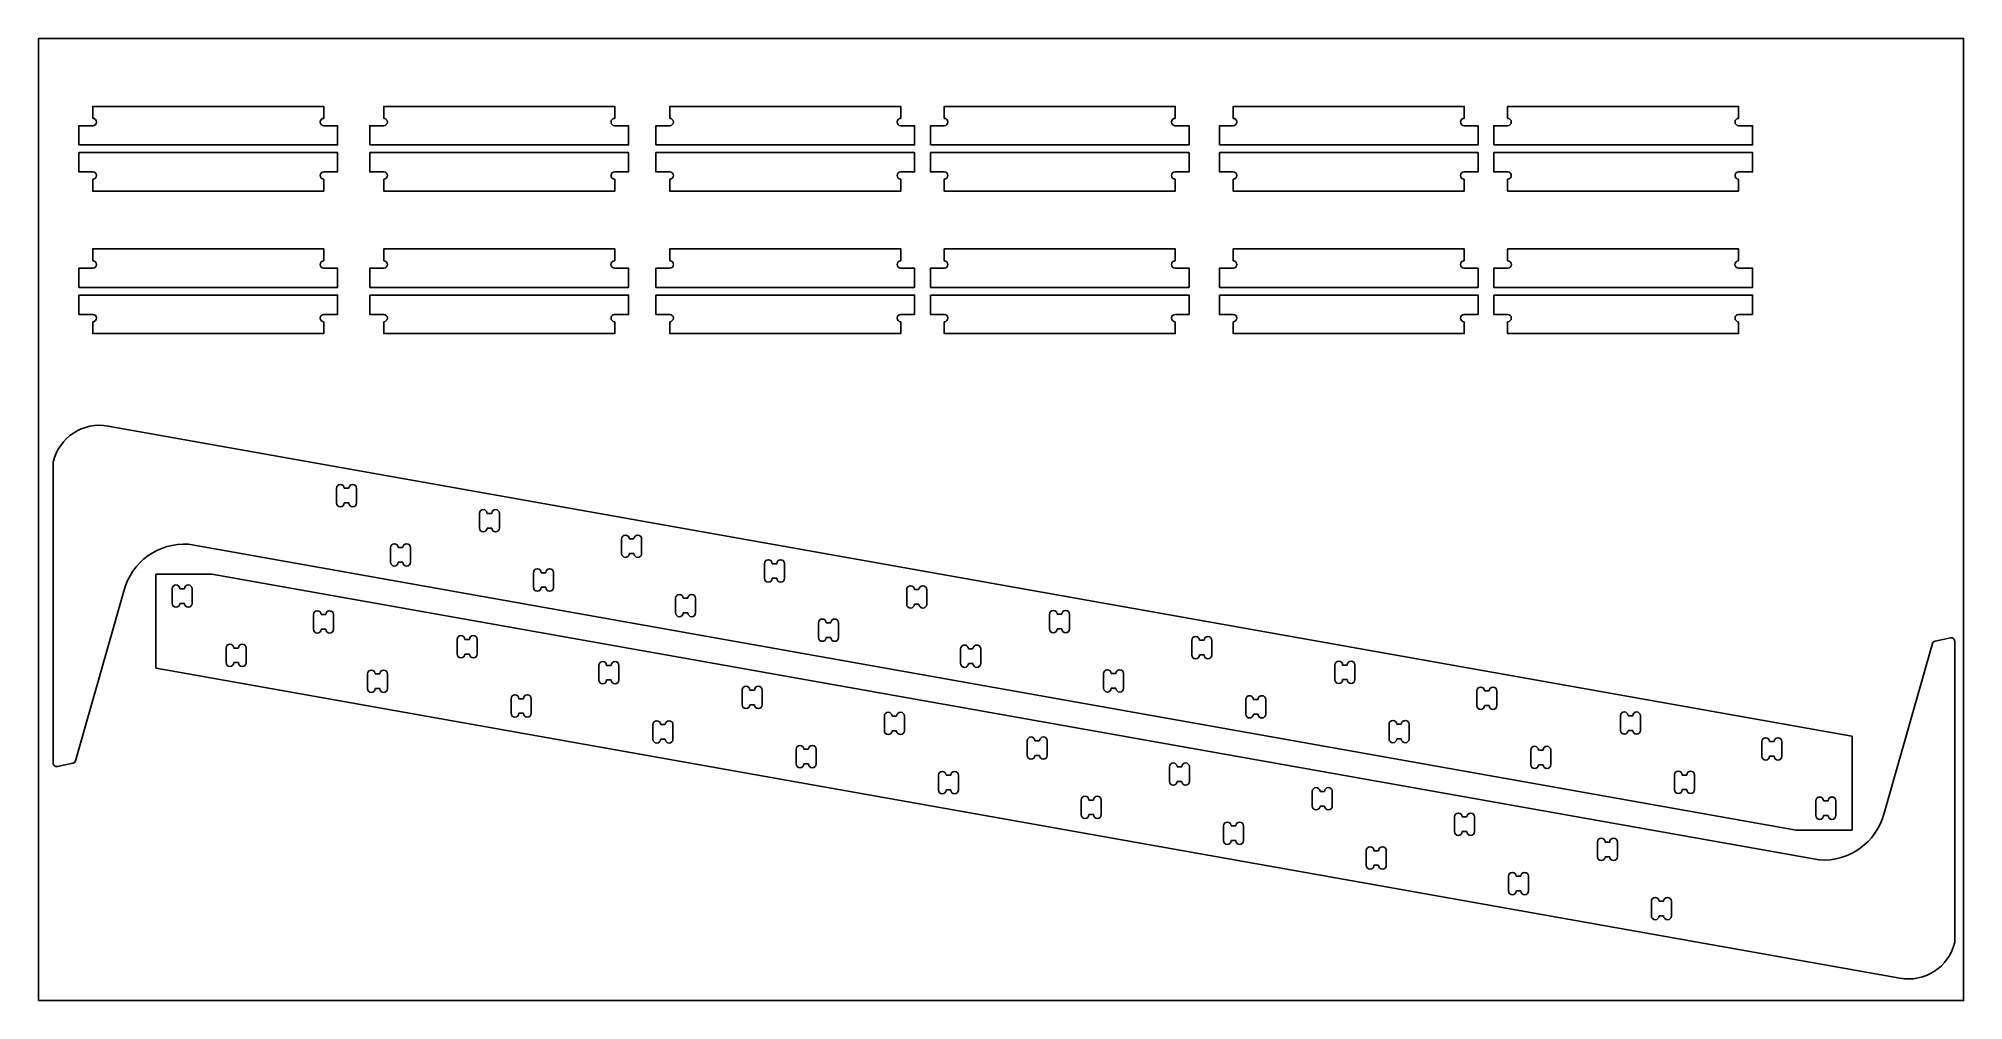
# Model space of a CAD drawing. Header units: millimetres. Extents: x 0 to 2500, y 0 to 1250.
import ezdxf

# ---------------------------------------------------------------- set-up
doc = ezdxf.new("R2010")
doc.units = ezdxf.units.MM
doc.header["$LTSCALE"] = 508
doc.header["$MEASUREMENT"] = 0
for name, color, linetype in [('0_BOARD_18mm_birch ply', 7, 'Continuous'), ('1_9.53mmTool_18mmDeep_Outside', 35, 'Continuous'), ('2_9.53mmTool_18mmDeep_Inside', 21, 'Continuous'), ('4_9.53mmTool_18mmDeep_Hole', 21, 'Continuous')]:
    doc.layers.add(name, color=color, linetype=linetype)

# ---------------------------------------------------------------- blocks, each defined once
blk = doc.blocks.new('cicciotto')
at = {"layer": '2_9.53mmTool_18mmDeep_Inside', "flags": 128}
blk.add_lwpolyline([(5559.2, 2056.4), (5578.2, 2056.4)], dxfattribs=at)
at = {"layer": '2_9.53mmTool_18mmDeep_Inside'}
for centre, start, end in [((5559.2, 2077.4), 90, 270), ((5578.2, 2077.4), 270, 90), ((5559.2, 2061.4), 90, 270), ((5578.2, 2061.4), 270, 90)]:
    blk.add_arc(centre, 5, start, end, dxfattribs=at)
at = {"layer": '4_9.53mmTool_18mmDeep_Hole'}
for points in [[(5578.2, 2082.4), (5559.2, 2082.4)], [(5559.2, 2066.4), (5559.2, 2072.4)], [(5578.2, 2066.4), (5578.2, 2072.4)]]:
    blk.add_lwpolyline(points, dxfattribs=at)
blk = doc.blocks.new('libreriaintermedia')
at = {"layer": '1_9.53mmTool_18mmDeep_Outside'}
blk.add_lwpolyline([(7695, 3881.9), (7695, 3954.2), (7694.5, 3954.7), (7573.5, 3954.7), (7572.9, 3954.2), (7170.1, 1689.8, 0.403635), (7216.9, 1618.3), (7607.8, 1618.3, 0.474506), (7612.2, 1623.7), (7608, 1643.9, 0.279957), (7604.9, 1647.3), (7384.4, 1710.1, -0.361364), (7323.6, 1794.2), (7695, 3881.9)], format="xyb", dxfattribs=at)
for p in [(2097.8, 1851), (2020.8, 1780.9), (2064.2, 1667.4), (1987.2, 1597.2), (2031.9, 1480.8), (1955, 1410.7), (1998.3, 1296.7), (1921.3, 1226.5), (1966.1, 1110.6), (1889.2, 1040.5), (1932.4, 926), (1855.4, 855.8), (1900.3, 740.4), (1823.3, 670.3), (1866.5, 555.8), (1789.6, 485.6), (1834.5, 370.2), (1757.5, 300.1), (1801.3, 185.6), (1724.3, 115.4), (1768.7, 0), (1691.7, -70.1)]:
    blk.add_blockref('cicciotto', p, dxfattribs=at)

msp = doc.modelspace()

# ---------------------------------------------------------------- linework, layer by layer
at = {"layer": '0_BOARD_18mm_birch ply', "flags": 128}
for points in [[(0, 0), (2500, 0), (2500, 1250), (0, 1250), (0, 0)], [(0, 0), (25, 0)], [(0, 0), (2500, 0)]]:
    msp.add_lwpolyline(points, dxfattribs=at)
at = {"layer": '1_9.53mmTool_18mmDeep_Outside', "flags": 128}
for points in [[(370.5, 1146.2), (370.5, 1161.7), (70.5, 1161.7), (70.5, 1146.2)], [(748.3, 1146.2), (748.3, 1161.7), (448.3, 1161.7), (448.3, 1146.2)], [(1119.8, 1146.2), (1119.8, 1161.7), (819.8, 1161.7), (819.8, 1146.2)], [(1476.3, 1146.2), (1476.3, 1161.7), (1176.3, 1161.7), (1176.3, 1146.2)], [(1851.6, 1146.2), (1851.6, 1161.7), (1551.6, 1161.7), (1551.6, 1146.2)], [(2208, 1146.2), (2208, 1161.7), (1908, 1161.7), (1908, 1146.2)], [(52.5, 1111.7), (388.5, 1111.7), (388.5, 1136.7), (370.5, 1136.7)], [(70.5, 1136.7), (52.5, 1136.7), (52.5, 1111.7)], [(370.5, 1136.7), (388.5, 1136.7), (388.5, 1111.7)], [(430.3, 1111.7), (766.3, 1111.7), (766.3, 1136.7), (748.3, 1136.7)], [(448.3, 1136.7), (430.3, 1136.7), (430.3, 1111.7)], [(748.3, 1136.7), (766.3, 1136.7), (766.3, 1111.7)], [(801.8, 1111.7), (1137.8, 1111.7), (1137.8, 1136.7), (1119.8, 1136.7)], [(819.8, 1136.7), (801.8, 1136.7), (801.8, 1111.7)], [(1119.8, 1136.7), (1137.8, 1136.7), (1137.8, 1111.7)], [(1158.3, 1111.7), (1494.3, 1111.7), (1494.3, 1136.7), (1476.3, 1136.7)], [(1176.3, 1136.7), (1158.3, 1136.7), (1158.3, 1111.7)], [(1476.3, 1136.7), (1494.3, 1136.7), (1494.3, 1111.7)], [(1533.6, 1111.7), (1869.6, 1111.7), (1869.6, 1136.7), (1851.6, 1136.7)], [(1551.6, 1136.7), (1533.6, 1136.7), (1533.6, 1111.7)], [(1851.6, 1136.7), (1869.6, 1136.7), (1869.6, 1111.7)], [(1890, 1111.7), (2226, 1111.7), (2226, 1136.7), (2208, 1136.7)], [(1908, 1136.7), (1890, 1136.7), (1890, 1111.7)], [(2208, 1136.7), (2226, 1136.7), (2226, 1111.7)], [(52.5, 1101.7), (388.5, 1101.7), (388.5, 1076.7), (370.5, 1076.7)], [(70.5, 1076.7), (52.5, 1076.7), (52.5, 1101.7)], [(370.5, 1076.7), (388.5, 1076.7), (388.5, 1101.7)], [(430.3, 1101.7), (766.3, 1101.7), (766.3, 1076.7), (748.3, 1076.7)], [(448.3, 1076.7), (430.3, 1076.7), (430.3, 1101.7)], [(748.3, 1076.7), (766.3, 1076.7), (766.3, 1101.7)], [(801.8, 1101.7), (1137.8, 1101.7), (1137.8, 1076.7), (1119.8, 1076.7)], [(819.8, 1076.7), (801.8, 1076.7), (801.8, 1101.7)], [(1119.8, 1076.7), (1137.8, 1076.7), (1137.8, 1101.7)], [(1158.3, 1101.7), (1494.3, 1101.7), (1494.3, 1076.7), (1476.3, 1076.7)], [(1176.3, 1076.7), (1158.3, 1076.7), (1158.3, 1101.7)], [(1476.3, 1076.7), (1494.3, 1076.7), (1494.3, 1101.7)], [(1533.6, 1101.7), (1869.6, 1101.7), (1869.6, 1076.7), (1851.6, 1076.7)], [(1551.6, 1076.7), (1533.6, 1076.7), (1533.6, 1101.7)], [(1851.6, 1076.7), (1869.6, 1076.7), (1869.6, 1101.7)], [(1890, 1101.7), (2226, 1101.7), (2226, 1076.7), (2208, 1076.7)], [(1908, 1076.7), (1890, 1076.7), (1890, 1101.7)], [(2208, 1076.7), (2226, 1076.7), (2226, 1101.7)], [(370.5, 1067.2), (370.5, 1051.7), (70.5, 1051.7), (70.5, 1067.2)], [(748.3, 1067.2), (748.3, 1051.7), (448.3, 1051.7), (448.3, 1067.2)], [(1119.8, 1067.2), (1119.8, 1051.7), (819.8, 1051.7), (819.8, 1067.2)], [(1476.3, 1067.2), (1476.3, 1051.7), (1176.3, 1051.7), (1176.3, 1067.2)], [(1851.6, 1067.2), (1851.6, 1051.7), (1551.6, 1051.7), (1551.6, 1067.2)], [(2208, 1067.2), (2208, 1051.7), (1908, 1051.7), (1908, 1067.2)], [(370.5, 961.1), (370.5, 976.5), (70.5, 976.5), (70.5, 961.1)], [(748.3, 961.1), (748.3, 976.5), (448.3, 976.5), (448.3, 961.1)], [(1119.8, 961.1), (1119.8, 976.5), (819.8, 976.5), (819.8, 961.1)], [(1476.3, 961.1), (1476.3, 976.5), (1176.3, 976.5), (1176.3, 961.1)], [(1851.6, 961.1), (1851.6, 976.5), (1551.6, 976.5), (1551.6, 961.1)], [(2208, 961.1), (2208, 976.5), (1908, 976.5), (1908, 961.1)], [(52.5, 926.5), (388.5, 926.5), (388.5, 951.5), (370.5, 951.5)], [(70.5, 951.5), (52.5, 951.5), (52.5, 926.5)], [(370.5, 951.5), (388.5, 951.5), (388.5, 926.5)], [(430.3, 926.5), (766.3, 926.5), (766.3, 951.5), (748.3, 951.5)], [(448.3, 951.5), (430.3, 951.5), (430.3, 926.5)], [(748.3, 951.5), (766.3, 951.5), (766.3, 926.5)], [(801.8, 926.5), (1137.8, 926.5), (1137.8, 951.5), (1119.8, 951.5)], [(819.8, 951.5), (801.8, 951.5), (801.8, 926.5)], [(1119.8, 951.5), (1137.8, 951.5), (1137.8, 926.5)], [(1158.3, 926.5), (1494.3, 926.5), (1494.3, 951.5), (1476.3, 951.5)], [(1176.3, 951.5), (1158.3, 951.5), (1158.3, 926.5)], [(1476.3, 951.5), (1494.3, 951.5), (1494.3, 926.5)], [(1533.6, 926.5), (1869.6, 926.5), (1869.6, 951.5), (1851.6, 951.5)], [(1551.6, 951.5), (1533.6, 951.5), (1533.6, 926.5)], [(1851.6, 951.5), (1869.6, 951.5), (1869.6, 926.5)], [(1890, 926.5), (2226, 926.5), (2226, 951.5), (2208, 951.5)], [(1908, 951.5), (1890, 951.5), (1890, 926.5)], [(2208, 951.5), (2226, 951.5), (2226, 926.5)], [(52.5, 916.5), (388.5, 916.5), (388.5, 891.5), (370.5, 891.5)], [(70.5, 891.5), (52.5, 891.5), (52.5, 916.5)], [(370.5, 891.5), (388.5, 891.5), (388.5, 916.5)], [(430.3, 916.5), (766.3, 916.5), (766.3, 891.5), (748.3, 891.5)], [(448.3, 891.5), (430.3, 891.5), (430.3, 916.5)], [(748.3, 891.5), (766.3, 891.5), (766.3, 916.5)], [(801.8, 916.5), (1137.8, 916.5), (1137.8, 891.5), (1119.8, 891.5)], [(819.8, 891.5), (801.8, 891.5), (801.8, 916.5)], [(1119.8, 891.5), (1137.8, 891.5), (1137.8, 916.5)], [(1158.3, 916.5), (1494.3, 916.5), (1494.3, 891.5), (1476.3, 891.5)], [(1176.3, 891.5), (1158.3, 891.5), (1158.3, 916.5)], [(1476.3, 891.5), (1494.3, 891.5), (1494.3, 916.5)], [(1533.6, 916.5), (1869.6, 916.5), (1869.6, 891.5), (1851.6, 891.5)], [(1551.6, 891.5), (1533.6, 891.5), (1533.6, 916.5)], [(1851.6, 891.5), (1869.6, 891.5), (1869.6, 916.5)], [(1890, 916.5), (2226, 916.5), (2226, 891.5), (2208, 891.5)], [(1908, 891.5), (1890, 891.5), (1890, 916.5)], [(2208, 891.5), (2226, 891.5), (2226, 916.5)], [(370.5, 882), (370.5, 866.5), (70.5, 866.5), (70.5, 882)], [(748.3, 882), (748.3, 866.5), (448.3, 866.5), (448.3, 882)], [(1119.8, 882), (1119.8, 866.5), (819.8, 866.5), (819.8, 882)], [(1476.3, 882), (1476.3, 866.5), (1176.3, 866.5), (1176.3, 882)], [(1851.6, 882), (1851.6, 866.5), (1551.6, 866.5), (1551.6, 882)], [(2208, 882), (2208, 866.5), (1908, 866.5), (1908, 882)]]:
    msp.add_lwpolyline(points, dxfattribs=at)
for points in [[(70.5, 1146.2, -1), (70.5, 1136.7), (61.8, 1136.7)], [(370.5, 1146.2, 1), (370.5, 1136.7), (379.1, 1136.7)], [(448.3, 1146.2, -1), (448.3, 1136.7), (439.6, 1136.7)], [(748.3, 1146.2, 1), (748.3, 1136.7), (757, 1136.7)], [(819.8, 1146.2, -1), (819.8, 1136.7), (811.2, 1136.7)], [(1119.8, 1146.2, 1), (1119.8, 1136.7), (1128.5, 1136.7)], [(1176.3, 1146.2, -1), (1176.3, 1136.7), (1167.6, 1136.7)], [(1476.3, 1146.2, 1), (1476.3, 1136.7), (1484.9, 1136.7)], [(1551.6, 1146.2, -1), (1551.6, 1136.7), (1542.9, 1136.7)], [(1851.6, 1146.2, 1), (1851.6, 1136.7), (1860.3, 1136.7)], [(1908, 1146.2, -1), (1908, 1136.7), (1899.4, 1136.7)], [(2208, 1146.2, 1), (2208, 1136.7), (2216.7, 1136.7)], [(70.5, 1067.2, 1), (70.5, 1076.7), (61.8, 1076.7)], [(370.5, 1067.2, -1), (370.5, 1076.7), (379.1, 1076.7)], [(448.3, 1067.2, 1), (448.3, 1076.7), (439.6, 1076.7)], [(748.3, 1067.2, -1), (748.3, 1076.7), (757, 1076.7)], [(819.8, 1067.2, 1), (819.8, 1076.7), (811.2, 1076.7)], [(1119.8, 1067.2, -1), (1119.8, 1076.7), (1128.5, 1076.7)], [(1176.3, 1067.2, 1), (1176.3, 1076.7), (1167.6, 1076.7)], [(1476.3, 1067.2, -1), (1476.3, 1076.7), (1484.9, 1076.7)], [(1551.6, 1067.2, 1), (1551.6, 1076.7), (1542.9, 1076.7)], [(1851.6, 1067.2, -1), (1851.6, 1076.7), (1860.3, 1076.7)], [(1908, 1067.2, 1), (1908, 1076.7), (1899.4, 1076.7)], [(2208, 1067.2, -1), (2208, 1076.7), (2216.7, 1076.7)], [(70.5, 961.1, -1), (70.5, 951.5), (61.8, 951.5)], [(370.5, 961.1, 1), (370.5, 951.5), (379.1, 951.5)], [(448.3, 961.1, -1), (448.3, 951.5), (439.6, 951.5)], [(748.3, 961.1, 1), (748.3, 951.5), (757, 951.5)], [(819.8, 961.1, -1), (819.8, 951.5), (811.2, 951.5)], [(1119.8, 961.1, 1), (1119.8, 951.5), (1128.5, 951.5)], [(1176.3, 961.1, -1), (1176.3, 951.5), (1167.6, 951.5)], [(1476.3, 961.1, 1), (1476.3, 951.5), (1484.9, 951.5)], [(1551.6, 961.1, -1), (1551.6, 951.5), (1542.9, 951.5)], [(1851.6, 961.1, 1), (1851.6, 951.5), (1860.3, 951.5)], [(1908, 961.1, -1), (1908, 951.5), (1899.4, 951.5)], [(2208, 961.1, 1), (2208, 951.5), (2216.7, 951.5)], [(70.5, 882, 1), (70.5, 891.5), (61.8, 891.5)], [(370.5, 882, -1), (370.5, 891.5), (379.1, 891.5)], [(448.3, 882, 1), (448.3, 891.5), (439.6, 891.5)], [(748.3, 882, -1), (748.3, 891.5), (757, 891.5)], [(819.8, 882, 1), (819.8, 891.5), (811.2, 891.5)], [(1119.8, 882, -1), (1119.8, 891.5), (1128.5, 891.5)], [(1176.3, 882, 1), (1176.3, 891.5), (1167.6, 891.5)], [(1476.3, 882, -1), (1476.3, 891.5), (1484.9, 891.5)], [(1551.6, 882, 1), (1551.6, 891.5), (1542.9, 891.5)], [(1851.6, 882, -1), (1851.6, 891.5), (1860.3, 891.5)], [(1908, 882, 1), (1908, 891.5), (1899.4, 891.5)], [(2208, 882, -1), (2208, 891.5), (2216.7, 891.5)]]:
    msp.add_lwpolyline(points, format="xyb", dxfattribs=at)

# ---------------------------------------------------------------- block references
at = {"layer": '1_9.53mmTool_18mmDeep_Outside'}
for p, rotation in [((-1599.2, 7916.4), 270), ((4106.9, -7141), 90)]:
    msp.add_blockref('libreriaintermedia', p, dxfattribs=dict(at, rotation=rotation))

doc.saveas('drawing.dxf')
